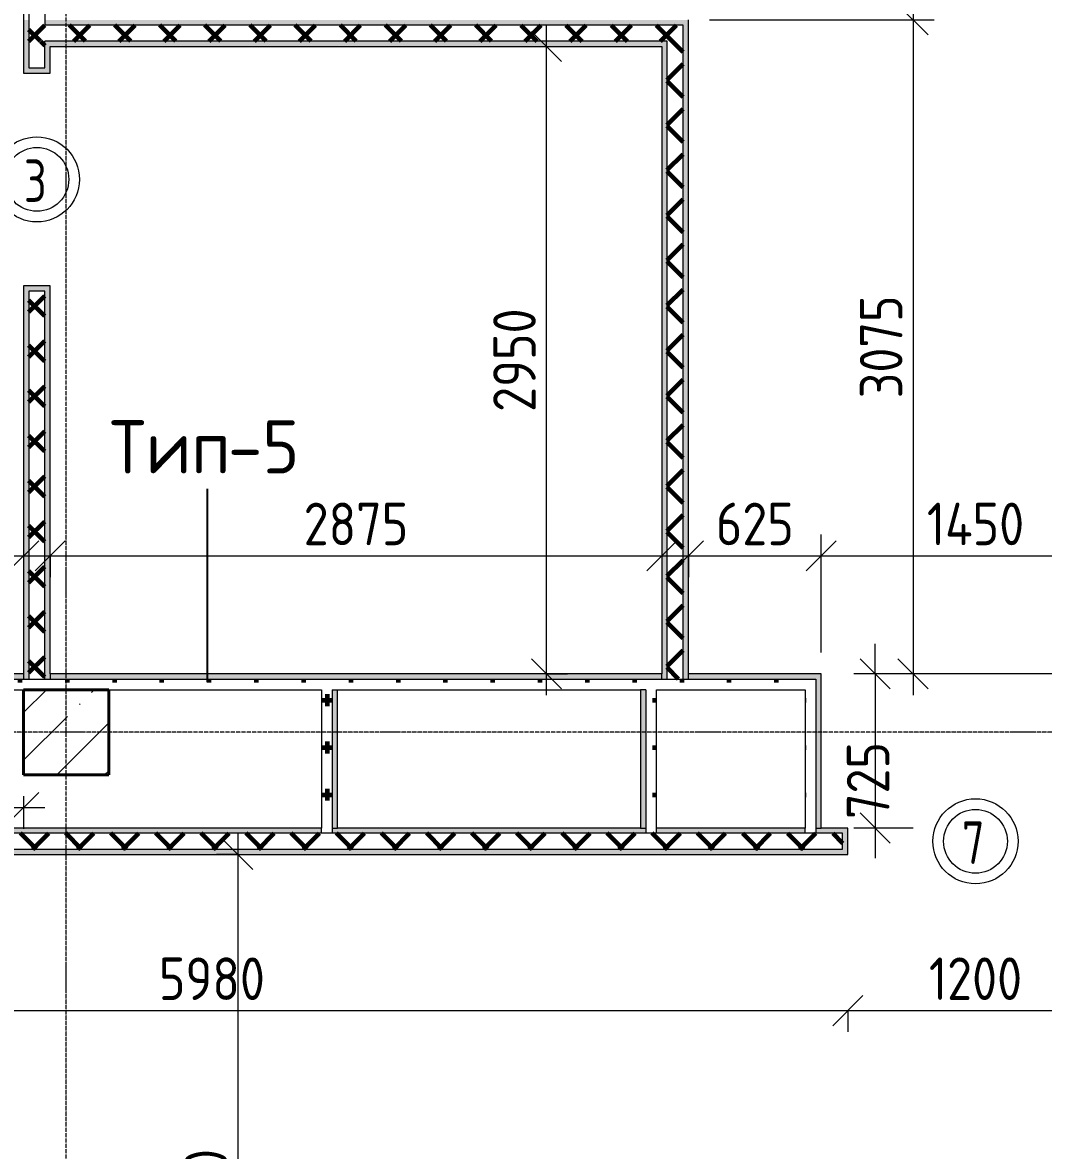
# Model space of a CAD drawing. Header units: millimetres. Extents: x -60946 to 138510, y -262288 to 24501.
# Drawn here: x 2604 to 7404, y -149159 to -143855 of the extents above; entities that cross this region are included whole.
import ezdxf

# ---------------------------------------------------------------- set-up
doc = ezdxf.new("R2010")
doc.units = ezdxf.units.MM
doc.linetypes.add('ADSK_Линия сетки', pattern=[25, 20, -2.5, 0, -2.5])
for name, color, linetype, lineweight in [('2)Тип-2', 3, 'Continuous', 60), ('2)Тип-5', 1, 'Continuous', 60), ('Марки дверей', 7, 'Continuous', 20), ('Несущие колонны', 7, 'Continuous', 18), ('Оси', 7, 'Continuous', 9), ('Размеры', 7, 'Continuous', 9), ('Стены внутренние', 7, 'Continuous', 18), ('Стены штриховка', 7, 'Continuous', 9)]:
    doc.layers.add(name, color=color, linetype=linetype, lineweight=lineweight)
doc.styles.add('GOST Common_3', font='', dxfattribs={"width": 0.9, "height": 200})
doc.styles.add('GOST Common_4', font='', dxfattribs={"height": 250})
doc.styles.add('GOST Common_B', font='', dxfattribs={"width": 0.8, "height": 200})
doc.styles.get('GOST Common_3').set_extended_font_data('GOST Common')
doc.styles.get('GOST Common_4').set_extended_font_data('GOST Common')
doc.styles.get('GOST Common_B').set_extended_font_data('GOST Common', bold=True)
doc.dimstyles.new('ADSK_Основной_2_0', dxfattribs={"dimscale": 304.8, "dimtxt": 201.142999, "dimasz": 0.463911, "dimexe": 0.328084, "dimexo": 0.328084, "dimgap": 0.164042, "dimtad": 1, "dimdec": 3, "dimrnd": 0.001, "dimdsep": 46, "dimtxsty": 'GOST Common_3', "dimblk1": 'OBLIQUE', "dimblk2": 'OBLIQUE', "dimsah": 1, "dimcen": 0.09, "dimdle": 0.328084, "dimazin": 2, "dimtfac": 1, "dimtdec": 4, "dimtix": 1, "dimtmove": 0, "dimatfit": 3, "dimfxl": 1, "dimtvp": 1, "dimtolj": 1, "dimtzin": 0, "dimlwd": 20, "dimlwe": 20, "dimarcsym": 2})
doc.dimstyles.new('ADSK_Основной_2_0_2', dxfattribs={"dimscale": 304.8, "dimtxt": 201.142999, "dimasz": 0.463911, "dimexe": 0.328084, "dimexo": 0.328084, "dimgap": 0.164042, "dimtad": 1, "dimdec": 3, "dimrnd": 0.001, "dimdsep": 46, "dimtxsty": 'GOST Common_3', "dimblk1": 'OBLIQUE', "dimblk2": 'OBLIQUE', "dimsah": 1, "dimcen": 0.09, "dimdle": 0.328084, "dimazin": 2, "dimtfac": 1, "dimtdec": 4, "dimtix": 1, "dimtmove": 0, "dimatfit": 3, "dimfxl": 1, "dimtvp": 1, "dimtolj": 1, "dimtzin": 0, "dimlwd": 20, "dimlwe": 20, "dimarcsym": 2})
pattern_1 = [(45, (9.36, -150597.75), (-106.066, 106.066), []), (135, (9.36, -150597.75), (-106.066, -106.066), [])]
pattern_2 = [(0, (9.36, -150597.75), (111.125, 111.125), [55.562, -166.687]), (90, (37.14, -150625.53), (-111.125, 111.125), [55.562, -166.687])]

# ---------------------------------------------------------------- blocks, each defined once
blk = doc.blocks.new('ADSK_КолоннаЖБ_Прямоугольная - 400x400 мм-1807143-Кладочный план 3-го этажа')
at = {"layer": 'Несущие колонны', "lineweight": 40}
for p, q in [((-200, 200), (200, 200)), ((-200, -200), (-200, 200)), ((200, 200), (200, -200)), ((200, -200), (-200, -200))]:
    blk.add_line(p, q, dxfattribs=at)
blk = doc.blocks.new('_Oblique')
at = {"color": 0, "linetype": 'ByBlock', "lineweight": -2}
blk.add_line((-0.5, -0.5), (0.5, 0.5), dxfattribs=at)
blk = doc.blocks.new('*D5493')
at = {"layer": 'Defpoints', "color": 0, "transparency": 16777216}
for p in [(504.4, -148401.5), (6484.4, -148401.5), (6484.4, -148501.5)]:
    blk.add_point(p, dxfattribs=at)
at = {"layer": 'Размеры', "color": 0, "lineweight": 20, "transparency": 16777216}
for p, q in [((404.4, -148501.5), (6584.4, -148501.5)), ((504.4, -148501.5), (504.4, -148601.5)), ((6484.4, -148501.5), (6484.4, -148601.5))]:
    blk.add_line(p, q, dxfattribs=at)
at = {"layer": 'Размеры', "color": 0, "lineweight": 20, "transparency": 16777216, "xscale": 141.4, "yscale": 141.4, "zscale": 141.4, "rotation": 180}
blk.add_blockref('_Oblique', (504.4, -148501.5), dxfattribs=at)
at = {"layer": 'Размеры', "color": 0, "lineweight": 20, "transparency": 16777216, "xscale": 141.4, "yscale": 141.4, "zscale": 141.4}
blk.add_blockref('_Oblique', (6484.4, -148501.5), dxfattribs=at)
at = {"layer": 'Размеры', "color": 0, "lineweight": 9, "transparency": 16777216, "insert": (3494.4, -148351.5), "char_height": 200, "width": 605.475, "attachment_point": 5, "style": 'GOST Common_3'}
blk.add_mtext('\\A1;5980', dxfattribs=at)
blk = doc.blocks.new('*D5494')
at = {"layer": 'Defpoints', "color": 0, "transparency": 16777216}
for p in [(6484.4, -148401.5), (7684.4, -148401.5), (7684.4, -148501.5)]:
    blk.add_point(p, dxfattribs=at)
at = {"layer": 'Размеры', "color": 0, "lineweight": 20, "transparency": 16777216}
for p, q in [((6384.4, -148501.5), (7784.4, -148501.5)), ((6484.4, -148501.5), (6484.4, -148601.5)), ((7684.4, -148501.5), (7684.4, -148601.5))]:
    blk.add_line(p, q, dxfattribs=at)
at = {"layer": 'Размеры', "color": 0, "lineweight": 20, "transparency": 16777216, "xscale": 141.4, "yscale": 141.4, "zscale": 141.4, "rotation": 180}
blk.add_blockref('_Oblique', (6484.4, -148501.5), dxfattribs=at)
at = {"layer": 'Размеры', "color": 0, "lineweight": 20, "transparency": 16777216, "xscale": 141.4, "yscale": 141.4, "zscale": 141.4}
blk.add_blockref('_Oblique', (7684.4, -148501.5), dxfattribs=at)
at = {"layer": 'Размеры', "color": 0, "lineweight": 9, "transparency": 16777216, "insert": (7084.4, -148351.5), "char_height": 200, "width": 560.473, "attachment_point": 5, "style": 'GOST Common_3'}
blk.add_mtext('\\A1;1200', dxfattribs=at)
blk = doc.blocks.new('*D5517')
at = {"layer": 'Defpoints', "color": 0, "transparency": 16777216}
for p in [(2609.4, -146262.9), (2609.4, -146362.9), (629.4, -146917.8)]:
    blk.add_point(p, dxfattribs=at)
at = {"layer": 'Размеры', "color": 0, "lineweight": 20, "transparency": 16777216}
for p, q in [((629.4, -146817.8), (629.4, -146262.9)), ((529.4, -146362.9), (2709.4, -146362.9)), ((2609.4, -146362.9), (2609.4, -146462.9))]:
    blk.add_line(p, q, dxfattribs=at)
at = {"layer": 'Размеры', "color": 0, "lineweight": 20, "transparency": 16777216, "xscale": 141.4, "yscale": 141.4, "zscale": 141.4, "rotation": 180}
blk.add_blockref('_Oblique', (629.4, -146362.9), dxfattribs=at)
at = {"layer": 'Размеры', "color": 0, "lineweight": 20, "transparency": 16777216, "xscale": 141.4, "yscale": 141.4, "zscale": 141.4}
blk.add_blockref('_Oblique', (2609.4, -146362.9), dxfattribs=at)
at = {"layer": 'Размеры', "color": 0, "lineweight": 9, "transparency": 16777216, "insert": (1619.4, -146212.9), "char_height": 200, "width": 560.473, "attachment_point": 5, "style": 'GOST Common_3'}
blk.add_mtext('\\A1;1980', dxfattribs=at)
blk = doc.blocks.new('*D5518')
at = {"layer": 'Defpoints', "color": 0, "transparency": 16777216}
for p in [(2609.4, -147392.8), (2034.4, -147446), (2609.4, -147546)]:
    blk.add_point(p, dxfattribs=at)
at = {"layer": 'Размеры', "color": 0, "lineweight": 20, "transparency": 16777216}
for p, q in [((2609.4, -147492.8), (2609.4, -147646)), ((1934.4, -147546), (2709.4, -147546)), ((2034.4, -147546), (2034.4, -147646))]:
    blk.add_line(p, q, dxfattribs=at)
at = {"layer": 'Размеры', "color": 0, "lineweight": 20, "transparency": 16777216, "xscale": 141.4, "yscale": 141.4, "zscale": 141.4, "rotation": 180}
blk.add_blockref('_Oblique', (2034.4, -147546), dxfattribs=at)
at = {"layer": 'Размеры', "color": 0, "lineweight": 20, "transparency": 16777216, "xscale": 141.4, "yscale": 141.4, "zscale": 141.4}
blk.add_blockref('_Oblique', (2609.4, -147546), dxfattribs=at)
at = {"layer": 'Размеры', "color": 0, "lineweight": 9, "transparency": 16777216, "insert": (2321.9, -147396), "char_height": 200, "width": 454.106, "attachment_point": 5, "style": 'GOST Common_3'}
blk.add_mtext('\\A1;575', dxfattribs=at)
blk = doc.blocks.new('*D5526')
at = {"layer": 'Defpoints', "color": 0, "transparency": 16777216}
for p in [(4967, -143967.8), (5067, -143967.8), (4967, -146917.8)]:
    blk.add_point(p, dxfattribs=at)
at = {"layer": 'Размеры', "color": 0, "lineweight": 20, "transparency": 16777216}
for p, q in [((5067, -147017.8), (5067, -143867.8)), ((5067, -143967.8), (5167, -143967.8)), ((5067, -146917.8), (5167, -146917.8))]:
    blk.add_line(p, q, dxfattribs=at)
at = {"layer": 'Размеры', "color": 0, "lineweight": 20, "transparency": 16777216, "xscale": 141.4, "yscale": 141.4, "zscale": 141.4}
for p, rotation in [((5067, -143967.8), 90), ((5067, -146917.8), 270)]:
    blk.add_blockref('_Oblique', p, dxfattribs=dict(at, rotation=rotation))
at = {"layer": 'Размеры', "color": 0, "lineweight": 9, "transparency": 16777216, "insert": (4917, -145442.8), "char_height": 200, "width": 605.475, "attachment_point": 5, "rotation": 90, "style": 'GOST Common_3'}
blk.add_mtext('\\A1;2950', dxfattribs=at)
blk = doc.blocks.new('*D5527')
at = {"layer": 'Defpoints', "color": 0, "transparency": 16777216}
for p in [(2734.4, -146262.9), (5609.4, -146262.9), (5609.4, -146362.9)]:
    blk.add_point(p, dxfattribs=at)
at = {"layer": 'Размеры', "color": 0, "lineweight": 20, "transparency": 16777216}
for p, q in [((2634.4, -146362.9), (5709.4, -146362.9)), ((2734.4, -146362.9), (2734.4, -146462.9)), ((5609.4, -146362.9), (5609.4, -146462.9))]:
    blk.add_line(p, q, dxfattribs=at)
at = {"layer": 'Размеры', "color": 0, "lineweight": 20, "transparency": 16777216, "xscale": 141.4, "yscale": 141.4, "zscale": 141.4, "rotation": 180}
blk.add_blockref('_Oblique', (2734.4, -146362.9), dxfattribs=at)
at = {"layer": 'Размеры', "color": 0, "lineweight": 20, "transparency": 16777216, "xscale": 141.4, "yscale": 141.4, "zscale": 141.4}
blk.add_blockref('_Oblique', (5609.4, -146362.9), dxfattribs=at)
at = {"layer": 'Размеры', "color": 0, "lineweight": 9, "transparency": 16777216, "insert": (4171.9, -146212.9), "char_height": 200, "width": 605.475, "attachment_point": 5, "style": 'GOST Common_3'}
blk.add_mtext('\\A1;2875', dxfattribs=at)
blk = doc.blocks.new('*D5528')
at = {"layer": 'Defpoints', "color": 0, "transparency": 16777216}
for p in [(5734.4, -146262.9), (6359.4, -146362.9), (6359.4, -146917.8)]:
    blk.add_point(p, dxfattribs=at)
at = {"layer": 'Размеры', "color": 0, "lineweight": 20, "transparency": 16777216}
for p, q in [((6359.4, -146817.8), (6359.4, -146262.9)), ((5634.4, -146362.9), (6459.4, -146362.9)), ((5734.4, -146362.9), (5734.4, -146462.9))]:
    blk.add_line(p, q, dxfattribs=at)
at = {"layer": 'Размеры', "color": 0, "lineweight": 20, "transparency": 16777216, "xscale": 141.4, "yscale": 141.4, "zscale": 141.4, "rotation": 180}
blk.add_blockref('_Oblique', (5734.4, -146362.9), dxfattribs=at)
at = {"layer": 'Размеры', "color": 0, "lineweight": 20, "transparency": 16777216, "xscale": 141.4, "yscale": 141.4, "zscale": 141.4}
blk.add_blockref('_Oblique', (6359.4, -146362.9), dxfattribs=at)
at = {"layer": 'Размеры', "color": 0, "lineweight": 9, "transparency": 16777216, "insert": (6046.9, -146212.9), "char_height": 200, "width": 454.106, "attachment_point": 5, "style": 'GOST Common_3'}
blk.add_mtext('\\A1;625', dxfattribs=at)
blk = doc.blocks.new('*D5529')
at = {"layer": 'Defpoints', "color": 0, "transparency": 16777216}
for p in [(7809.4, -146362.9), (6359.4, -146917.8), (7809.4, -146917.8)]:
    blk.add_point(p, dxfattribs=at)
at = {"layer": 'Размеры', "color": 0, "lineweight": 20, "transparency": 16777216}
for p, q in [((6359.4, -146817.8), (6359.4, -146262.9)), ((7809.4, -146817.8), (7809.4, -146262.9)), ((6259.4, -146362.9), (7909.4, -146362.9))]:
    blk.add_line(p, q, dxfattribs=at)
at = {"layer": 'Размеры', "color": 0, "lineweight": 20, "transparency": 16777216, "xscale": 141.4, "yscale": 141.4, "zscale": 141.4, "rotation": 180}
blk.add_blockref('_Oblique', (6359.4, -146362.9), dxfattribs=at)
at = {"layer": 'Размеры', "color": 0, "lineweight": 20, "transparency": 16777216, "xscale": 141.4, "yscale": 141.4, "zscale": 141.4}
blk.add_blockref('_Oblique', (7809.4, -146362.9), dxfattribs=at)
at = {"layer": 'Размеры', "color": 0, "lineweight": 9, "transparency": 16777216, "insert": (7084.4, -146212.9), "char_height": 200, "width": 580.928, "attachment_point": 5, "style": 'GOST Common_3'}
blk.add_mtext('\\A1;1450', dxfattribs=at)
blk = doc.blocks.new('*D5531')
at = {"layer": 'Defpoints', "color": 0, "transparency": 16777216}
for p in [(6890.7, -141242.8), (5734.4, -143842.8), (6790.7, -143842.8)]:
    blk.add_point(p, dxfattribs=at)
at = {"layer": 'Размеры', "color": 0, "lineweight": 20, "transparency": 16777216}
for p, q in [((6790.7, -141142.8), (6790.7, -143942.8)), ((6790.7, -141242.8), (6690.7, -141242.8)), ((5834.4, -143842.8), (6890.7, -143842.8))]:
    blk.add_line(p, q, dxfattribs=at)
at = {"layer": 'Размеры', "color": 0, "lineweight": 20, "transparency": 16777216, "xscale": 141.4, "yscale": 141.4, "zscale": 141.4}
for p, rotation in [((6790.7, -141242.8), 90), ((6790.7, -143842.8), 270)]:
    blk.add_blockref('_Oblique', p, dxfattribs=dict(at, rotation=rotation))
at = {"layer": 'Размеры', "color": 0, "lineweight": 9, "transparency": 16777216, "insert": (6640.7, -142542.8), "char_height": 200, "width": 605.475, "attachment_point": 5, "rotation": 90, "style": 'GOST Common_3'}
blk.add_mtext('\\A1;2600', dxfattribs=at)
blk = doc.blocks.new('*D5532')
at = {"layer": 'Defpoints', "color": 0, "transparency": 16777216}
for p in [(5734.4, -143842.8), (6790.7, -146917.8), (7809.4, -146917.8)]:
    blk.add_point(p, dxfattribs=at)
at = {"layer": 'Размеры', "color": 0, "lineweight": 20, "transparency": 16777216}
for p, q in [((6790.7, -143742.8), (6790.7, -147017.8)), ((5834.4, -143842.8), (6890.7, -143842.8)), ((7709.4, -146917.8), (6690.7, -146917.8))]:
    blk.add_line(p, q, dxfattribs=at)
at = {"layer": 'Размеры', "color": 0, "lineweight": 20, "transparency": 16777216, "xscale": 141.4, "yscale": 141.4, "zscale": 141.4}
for p, rotation in [((6790.7, -143842.8), 90), ((6790.7, -146917.8), 270)]:
    blk.add_blockref('_Oblique', p, dxfattribs=dict(at, rotation=rotation))
at = {"layer": 'Размеры', "color": 0, "lineweight": 9, "transparency": 16777216, "insert": (6640.7, -145380.3), "char_height": 200, "width": 605.475, "attachment_point": 5, "rotation": 90, "style": 'GOST Common_3'}
blk.add_mtext('\\A1;3075', dxfattribs=at)
blk = doc.blocks.new('*D5533')
at = {"layer": 'Defpoints', "color": 0, "transparency": 16777216}
for p in [(7809.4, -146917.8), (6612.7, -147642.8), (6890.7, -147642.8)]:
    blk.add_point(p, dxfattribs=at)
at = {"layer": 'Размеры', "color": 0, "lineweight": 20, "transparency": 16777216}
for p, q in [((6612.7, -146917.8), (6612.7, -146776.4)), ((7709.4, -146917.8), (6512.7, -146917.8)), ((6612.7, -146917.8), (6612.7, -147642.8)), ((6790.7, -147642.8), (6512.7, -147642.8)), ((6612.7, -147642.8), (6612.7, -147784.2))]:
    blk.add_line(p, q, dxfattribs=at)
at = {"layer": 'Размеры', "color": 0, "lineweight": 20, "transparency": 16777216, "xscale": 141.4, "yscale": 141.4, "zscale": 141.4}
for p, rotation in [((6612.7, -146917.8), 270), ((6612.7, -147642.8), 90)]:
    blk.add_blockref('_Oblique', p, dxfattribs=dict(at, rotation=rotation))
at = {"layer": 'Размеры', "color": 0, "lineweight": 9, "transparency": 16777216, "insert": (6479.4, -147600.9), "char_height": 200, "width": 454.106, "attachment_point": 1, "rotation": 90, "line_spacing_factor": 1.022761, "style": 'GOST Common_3'}
blk.add_mtext('\\A1;725', dxfattribs=at)
blk = doc.blocks.new('*D5640')
at = {"layer": 'Defpoints', "color": 0, "transparency": 16777216}
for p in [(3716.9, -147767.8), (3034.4, -151017.8), (3616.9, -151017.8)]:
    blk.add_point(p, dxfattribs=at)
at = {"layer": 'Размеры', "color": 0, "lineweight": 20, "transparency": 16777216}
for p, q in [((3616.9, -147667.8), (3616.9, -151117.8)), ((3616.9, -147767.8), (3516.9, -147767.8)), ((3134.4, -151017.8), (3716.9, -151017.8))]:
    blk.add_line(p, q, dxfattribs=at)
at = {"layer": 'Размеры', "color": 0, "lineweight": 20, "transparency": 16777216, "xscale": 141.4, "yscale": 141.4, "zscale": 141.4}
for p, rotation in [((3616.9, -147767.8), 90), ((3616.9, -151017.8), 270)]:
    blk.add_blockref('_Oblique', p, dxfattribs=dict(at, rotation=rotation))
at = {"layer": 'Размеры', "color": 0, "lineweight": 9, "transparency": 16777216, "insert": (3466.9, -149392.8), "char_height": 200, "width": 605.475, "attachment_point": 5, "rotation": 90, "style": 'GOST Common_3'}
blk.add_mtext('\\A1;3250', dxfattribs=at)
blk = doc.blocks.new('М_двери1 - Марка экземпляра 2-3719212-Кладочный план 3-го этажа')
at = {"layer": 'Марки дверей'}
for radius in [2, 1.5]:
    blk.add_circle((0, 0), radius, dxfattribs=at)

msp = doc.modelspace()

# ---------------------------------------------------------------- hatches: boundary and pattern name
at = {"layer": '2)Тип-2'}
h = msp.add_hatch(dxfattribs=at)
h.set_pattern_fill('FP_4', color=256, style=0, pattern_type=2)
h.set_pattern_definition(pattern_1)
h.paths.add_polyline_path([(2634.3615, -143867.7816), (2709.3615, -143867.7816), (2709.3615, -141417.7816), (2634.3615, -141417.7816), (2634.3615, -143842.7816)])
h = msp.add_hatch(color=256, dxfattribs=at)
h.paths.add_polyline_path([(2634.3615, -143867.7816), (2634.3615, -143842.7816), (2609.3615, -143842.7816), (2609.3615, -143867.7816)])
h.paths.add_polyline_path([(5734.3615, -143867.7816), (5734.3615, -143842.7816), (2709.3615, -143842.7816), (2709.3615, -143867.7816), (5709.3615, -143867.7816)])
h = msp.add_hatch(color=256, dxfattribs=at)
h.paths.add_polyline_path([(2609.3615, -146942.7816), (2634.3615, -146942.7816), (2634.3615, -145117.7816), (2734.3615, -145117.7816), (2734.3615, -145092.7816), (2609.3615, -145092.7816), (2609.3615, -146917.7816)])
h.paths.add_polyline_path([(2609.3615, -144092.7816), (2734.3615, -144092.7816), (2734.3615, -144067.7816), (2634.3615, -144067.7816), (2634.3615, -143867.7816), (2609.3615, -143867.7816), (2609.3615, -143967.7816)])
h = msp.add_hatch(dxfattribs=at)
h.set_pattern_fill('FP_4', color=256, style=0, pattern_type=2)
h.set_pattern_definition(pattern_1)
h.paths.add_polyline_path([(2634.3615, -143942.7816), (5709.3615, -143942.7816), (5709.3615, -143867.7816), (2634.3615, -143867.7816)])
for points in [[(5734.3615, -146942.7816), (5734.3615, -143867.7816), (5709.3615, -143867.7816), (5709.3615, -146942.7816)], [(2709.3615, -143967.7816), (5634.3615, -143967.7816), (5634.3615, -143942.7816), (2709.3615, -143942.7816)], [(5634.3615, -146942.7816), (5634.3615, -143967.7816), (5609.3615, -143967.7816), (5609.3615, -146942.7816)]]:
    msp.add_hatch(color=256, dxfattribs=at).paths.add_polyline_path(points)
h = msp.add_hatch(dxfattribs=at)
h.set_pattern_fill('FP_4', color=256, style=0, pattern_type=2)
h.set_pattern_definition(pattern_1)
h.paths.add_polyline_path([(2634.3615, -146942.7816), (2709.3615, -146942.7816), (2709.3615, -145117.7816), (2634.3615, -145117.7816), (2634.3615, -146917.7816)])
h.paths.add_polyline_path([(2709.3615, -144067.7816), (2709.3615, -143942.7816), (2634.3615, -143942.7816), (2634.3615, -144067.7816)])
h = msp.add_hatch(color=256, dxfattribs=at)
h.paths.add_polyline_path([(2734.3615, -146942.7816), (2734.3615, -145117.7816), (2709.3615, -145117.7816), (2709.3615, -146942.7816)])
h.paths.add_polyline_path([(2734.3615, -144067.7816), (2734.3615, -143967.7816), (2709.3615, -143967.7816), (2709.3615, -144067.7816)])
h = msp.add_hatch(dxfattribs=at)
h.set_pattern_fill('FP_4', color=256, style=0, pattern_type=2)
h.set_pattern_definition(pattern_1)
h.paths.add_polyline_path([(5709.3615, -146942.7816), (5709.3615, -143942.7816), (5634.3615, -143942.7816), (5634.3615, -146942.7816)])
h = msp.add_hatch(color=256, dxfattribs=at)
h.paths.add_polyline_path([(6484.3615, -147767.7816), (6484.3615, -147642.7816), (6334.3615, -147642.7816), (6334.3615, -147667.7816), (6459.3615, -147667.7816), (6459.3615, -147767.7816)])
h.paths.add_polyline_path([(7709.3615, -147767.7816), (7709.3615, -147667.7816), (7834.3615, -147667.7816), (7834.3615, -147642.7816), (7684.3615, -147642.7816), (7684.3615, -147767.7816)])
h.paths.add_polyline_path([(-8015.6385, -147767.7816), (-8015.6385, -147642.7816), (-8365.6385, -147642.7816), (-8365.6385, -147667.7816), (-8040.6385, -147667.7816), (-8040.6385, -147767.7816)])
h.paths.add_polyline_path([(-5115.6385, -147767.7816), (-5090.6385, -147767.7816), (-5090.6385, -147667.7816), (-4765.6385, -147667.7816), (-4765.6385, -147642.7816), (-5115.6385, -147642.7816)])
h.paths.add_polyline_path([(504.3615, -147767.7816), (529.3615, -147767.7816), (529.3615, -147667.7816), (654.3615, -147667.7816), (654.3615, -147642.7816), (504.3615, -147642.7816), (504.3615, -147689.6261)])
h.paths.add_polyline_path([(-6915.6385, -147767.7816), (-6890.6385, -147767.7816), (-6890.6385, -147667.7816), (-6590.6385, -147667.7816), (-6590.6385, -147642.7816), (-6915.6385, -147642.7816)])
h.paths.add_polyline_path([(-695.6385, -147767.7816), (-695.6385, -147642.7816), (-845.6385, -147642.7816), (-845.6385, -147667.7816), (-720.6385, -147667.7816), (-720.6385, -147767.7816)])
h.paths.add_polyline_path([(-6240.6385, -147767.7816), (-6215.6385, -147767.7816), (-6215.6385, -147642.7816), (-6515.6385, -147642.7816), (-6515.6385, -147667.7816), (-6240.6385, -147667.7816), (-6240.6385, -147742.7816)])
h.paths.add_polyline_path([(8784.3615, -147667.7816), (8809.3615, -147667.7816), (8809.3615, -147642.7816), (7884.3615, -147642.7816), (7884.3615, -147667.7816), (8605.615, -147667.7816)])
h.paths.add_polyline_path([(-1890.6385, -147667.7816), (-895.6385, -147667.7816), (-895.6385, -147642.7816), (-1890.6385, -147642.7816)])
h.paths.add_polyline_path([(-3914.0021, -147667.7816), (-1940.6385, -147667.7816), (-1940.6385, -147642.7816), (-4690.6385, -147642.7816), (-4690.6385, -147667.7816)])
h.paths.add_polyline_path([(5584.3615, -147667.7816), (6284.3615, -147667.7816), (6284.3615, -147642.7816), (5584.3615, -147642.7816)])
h.paths.add_polyline_path([(4059.3615, -147667.7816), (5534.3615, -147667.7816), (5534.3615, -147642.7816), (4059.3615, -147642.7816)])
h.paths.add_polyline_path([(3910.7586, -147667.7816), (4009.3615, -147667.7816), (4009.3615, -147642.7816), (2109.3615, -147642.7816), (2109.3615, -147667.7816)])
h.paths.add_polyline_path([(2059.3615, -147667.7816), (2059.3615, -147642.7816), (704.3615, -147642.7816), (704.3615, -147667.7816), (780.8543, -147667.7816)])
h.paths.add_polyline_path([(-8440.6385, -147667.7816), (-8440.6385, -147642.7816), (-9640.6385, -147642.7816), (-9640.6385, -147667.7816), (-8608.8585, -147667.7816)])
h = msp.add_hatch(dxfattribs=at)
h.set_pattern_fill('FP_4', color=256, style=0, pattern_type=2)
h.set_pattern_definition(pattern_1)
h.paths.add_polyline_path([(8709.3615, -147742.7816), (8784.3615, -147742.7816), (8784.3615, -147667.7816), (7709.3615, -147667.7816), (7709.3615, -147742.7816), (8605.615, -147742.7816)])
h.paths.add_polyline_path([(5475.7107, -147742.7816), (6459.3615, -147742.7816), (6459.3615, -147667.7816), (529.3615, -147667.7816), (529.3615, -147742.7816), (3910.7586, -147742.7816)])
h.paths.add_polyline_path([(-720.6385, -147742.7816), (-720.6385, -147667.7816), (-5090.6385, -147667.7816), (-5090.6385, -147742.7816), (-784.0978, -147742.7816)])
h.paths.add_polyline_path([(-6240.6385, -147742.7816), (-6240.6385, -147667.7816), (-6890.6385, -147667.7816), (-6890.6385, -147742.7816)])
h.paths.add_polyline_path([(-8040.6385, -147742.7816), (-8040.6385, -147667.7816), (-9665.6385, -147667.7816), (-9665.6385, -147742.7816), (-8608.8585, -147742.7816)])
h = msp.add_hatch(color=256, dxfattribs=at)
h.paths.add_polyline_path([(8709.3615, -147767.7816), (8709.3615, -147742.7816), (7709.3615, -147742.7816), (7709.3615, -147767.7816), (8684.3615, -147767.7816)])
h.paths.add_polyline_path([(6459.3615, -147767.7816), (6459.3615, -147742.7816), (529.3615, -147742.7816), (529.3615, -147767.7816), (5475.7107, -147767.7816)])
h.paths.add_polyline_path([(-6890.6385, -147767.7816), (-6240.6385, -147767.7816), (-6240.6385, -147742.7816), (-6890.6385, -147742.7816)])
h.paths.add_polyline_path([(-8608.8585, -147767.7816), (-8040.6385, -147767.7816), (-8040.6385, -147742.7816), (-9740.6385, -147742.7816), (-9740.6385, -147767.7816), (-9640.6385, -147767.7816)])
h.paths.add_polyline_path([(-5090.6385, -147767.7816), (-720.6385, -147767.7816), (-720.6385, -147742.7816), (-5090.6385, -147742.7816)])
at = {"layer": '2)Тип-5', "true_color": 0xd50000}
h = msp.add_hatch(color=12, dxfattribs=at)
h.paths.add_polyline_path([(629.3615, -146942.7816), (2609.3615, -146942.7816), (2609.3615, -146917.7816), (629.3615, -146917.7816)])
h.paths.add_polyline_path([(4084.3615, -146942.7816), (4084.3615, -146917.7816), (2734.3615, -146917.7816), (2734.3615, -146942.7816), (4059.3615, -146942.7816)])
h = msp.add_hatch(dxfattribs=at)
h.set_pattern_fill('FP_7', color=12, style=0, pattern_type=2)
h.set_pattern_definition(pattern_2)
h.paths.add_polyline_path([(4009.3615, -146992.7816), (4059.3615, -146992.7816), (4059.3615, -146942.7816), (654.3615, -146942.7816), (654.3615, -146992.7816), (3910.7586, -146992.7816)])
h = msp.add_hatch(dxfattribs=at)
h.set_pattern_fill('FP_7', color=12, style=0, pattern_type=2)
h.set_pattern_definition(pattern_2)
h.paths.add_polyline_path([(5534.3615, -146992.7816), (6334.3615, -146992.7816), (6334.3615, -146942.7816), (4059.3615, -146942.7816), (4059.3615, -146992.7816), (5509.3615, -146992.7816)])
h = msp.add_hatch(color=12, dxfattribs=at)
h.paths.add_polyline_path([(6359.3615, -146942.7816), (6359.3615, -146917.7816), (5734.3615, -146917.7816), (5734.3615, -146942.7816), (6334.3615, -146942.7816)])
h.paths.add_polyline_path([(5475.7107, -146942.7816), (5609.3615, -146942.7816), (5609.3615, -146917.7816), (4084.3615, -146917.7816), (4084.3615, -146942.7816)])
for points in [[(6359.3615, -147642.7816), (6359.3615, -146942.7816), (6334.3615, -146942.7816), (6334.3615, -147642.7816)], [(4059.3615, -147642.7816), (4084.3615, -147642.7816), (4084.3615, -146992.7816), (4059.3615, -146992.7816)], [(5534.3615, -147642.7816), (5534.3615, -146992.7816), (5509.3615, -146992.7816), (5509.3615, -147642.7816)]]:
    msp.add_hatch(color=12, dxfattribs=at).paths.add_polyline_path(points)
h = msp.add_hatch(dxfattribs=at)
h.set_pattern_fill('FP_7', color=12, style=0, pattern_type=2)
h.set_pattern_definition(pattern_2)
h.paths.add_polyline_path([(4059.3615, -147667.7816), (4059.3615, -146992.7816), (4009.3615, -146992.7816), (4009.3615, -147667.7816)])
h = msp.add_hatch(dxfattribs=at)
h.set_pattern_fill('FP_7', color=12, style=0, pattern_type=2)
h.set_pattern_definition(pattern_2)
h.paths.add_polyline_path([(5584.3615, -147667.7816), (5584.3615, -146992.7816), (5534.3615, -146992.7816), (5534.3615, -147667.7816)])
h = msp.add_hatch(dxfattribs=at)
h.set_pattern_fill('FP_7', color=12, style=0, pattern_type=2)
h.set_pattern_definition(pattern_2)
h.paths.add_polyline_path([(6334.3615, -147667.7816), (6334.3615, -146992.7816), (6284.3615, -146992.7816), (6284.3615, -147667.7816)])
at = {"layer": 'Несущие колонны', "lineweight": 9}
h = msp.add_hatch(dxfattribs=at)
h.set_pattern_fill('FP_1', color=256, style=0, pattern_type=2)
h.set_pattern_definition([(45, (9.36, -150597.75), (-224.506, 224.506), []), (45, (233.87, -150597.75), (-224.506, 224.506), [396.875, -79.375, 3.353, -76.022])])
h.paths.add_polyline_path([(2609.3615, -147392.7816), (3009.3615, -147392.7816), (3009.3615, -146992.7816), (2609.3615, -146992.7816)])

# ---------------------------------------------------------------- linework, layer by layer
at = {"layer": '2)Тип-5', "lineweight": 25}
msp.add_line((3474.1222, -146955.2816), (3474.1222, -146047.7619), dxfattribs=at)
at = {"layer": 'Несущие колонны', "lineweight": 9}
for p, q in [((3009.3615, -146992.7816), (2609.3615, -146992.7816)), ((2609.3615, -146992.7816), (2609.3615, -147392.7816)), ((3009.3615, -147392.7816), (3009.3615, -146992.7816)), ((2609.3615, -147392.7816), (3009.3615, -147392.7816))]:
    msp.add_line(p, q, dxfattribs=at)
at = {"layer": 'Оси', "linetype": 'ADSK_Линия сетки', "lineweight": 5}
for p, q in [((2809.3615, -161571.6329), (2809.3615, -140570.3055)), ((62587.9153, -147192.7816), (-25230.7352, -147192.7816))]:
    msp.add_line(p, q, dxfattribs=at)
at = {"layer": 'Стены внутренние', "lineweight": 5}
for p, q in [((2609.3615, -141392.7816), (2609.3615, -144092.7816)), ((5734.3615, -146917.7816), (5734.3615, -143842.7816)), ((2734.3615, -143967.7816), (5609.3615, -143967.7816)), ((2734.3615, -144092.7816), (2734.3615, -143967.7816)), ((5609.3615, -143967.7816), (5609.3615, -146917.7816)), ((2609.3615, -144092.7816), (2734.3615, -144092.7816)), ((2609.3615, -145092.7816), (2609.3615, -146917.7816)), ((2734.3615, -145092.7816), (2609.3615, -145092.7816)), ((2734.3615, -146917.7816), (2734.3615, -145092.7816)), ((2609.3615, -146917.7816), (629.3615, -146917.7816)), ((5609.3615, -146917.7816), (2734.3615, -146917.7816)), ((6359.3615, -146917.7816), (5734.3615, -146917.7816)), ((6359.3615, -147642.7816), (6359.3615, -146917.7816)), ((2109.3615, -146992.7816), (4009.3615, -146992.7816)), ((4009.3615, -146992.7816), (4009.3615, -147642.7816)), ((4084.3615, -147642.7816), (4084.3615, -146992.7816)), ((4084.3615, -146992.7816), (5509.3615, -146992.7816)), ((5509.3615, -146992.7816), (5509.3615, -147642.7816)), ((5584.3615, -146992.7816), (6284.3615, -146992.7816)), ((5584.3615, -147642.7816), (5584.3615, -146992.7816)), ((6284.3615, -146992.7816), (6284.3615, -147642.7816)), ((4009.3615, -147642.7816), (2109.3615, -147642.7816)), ((5509.3615, -147642.7816), (4084.3615, -147642.7816)), ((6284.3615, -147642.7816), (5584.3615, -147642.7816)), ((6484.3615, -147642.7816), (6359.3615, -147642.7816)), ((6484.3615, -147767.7816), (6484.3615, -147642.7816)), ((504.3615, -147767.7816), (6484.3615, -147767.7816))]:
    msp.add_line(p, q, dxfattribs=at)
at = {"layer": 'Стены штриховка', "lineweight": 9}
for p, q in [((2634.3615, -141417.7816), (2634.3615, -144067.7816)), ((2709.3615, -141417.7816), (2709.3615, -143867.7816)), ((5709.3615, -143867.7816), (2709.3615, -143867.7816)), ((5709.3615, -146942.7816), (5709.3615, -143867.7816)), ((5634.3615, -143942.7816), (2709.3615, -143942.7816)), ((2709.3615, -144067.7816), (2709.3615, -143942.7816)), ((5634.3615, -146942.7816), (5634.3615, -143942.7816)), ((2634.3615, -144067.7816), (2709.3615, -144067.7816)), ((2634.3615, -145117.7816), (2634.3615, -146942.7816)), ((2709.3615, -145117.7816), (2634.3615, -145117.7816)), ((2709.3615, -146942.7816), (2709.3615, -145117.7816)), ((654.3615, -146942.7816), (6334.3615, -146942.7816)), ((2609.3615, -146917.7816), (2609.3615, -146942.7816)), ((2734.3615, -146917.7816), (2734.3615, -146942.7816)), ((5609.3615, -146942.7816), (5609.3615, -146917.7816)), ((5734.3615, -146942.7816), (5734.3615, -146917.7816)), ((6334.3615, -146942.7816), (6334.3615, -147667.7816)), ((4059.3615, -146992.7816), (4059.3615, -147667.7816)), ((4059.3615, -146992.7816), (4084.3615, -146992.7816)), ((5534.3615, -146992.7816), (5509.3615, -146992.7816)), ((5534.3615, -146992.7816), (5534.3615, -147667.7816)), ((4009.3615, -147667.7816), (4009.3615, -147642.7816)), ((4059.3615, -147642.7816), (4084.3615, -147642.7816)), ((5509.3615, -147642.7816), (5534.3615, -147642.7816)), ((5584.3615, -147667.7816), (5584.3615, -147642.7816)), ((6284.3615, -147667.7816), (6284.3615, -147642.7816)), ((6334.3615, -147642.7816), (6359.3615, -147642.7816)), ((6459.3615, -147667.7816), (529.3615, -147667.7816)), ((6459.3615, -147742.7816), (6459.3615, -147667.7816)), ((529.3615, -147742.7816), (6459.3615, -147742.7816))]:
    msp.add_line(p, q, dxfattribs=at)

# ---------------------------------------------------------------- block references
at = {"layer": 'Марки дверей', "lineweight": 5, "xscale": 99.99999999999993, "yscale": 99.99999999999993, "zscale": 99.99999999999993}
for p in [(2671.8615, -144592.7816), (7084.3615, -147705.2816)]:
    msp.add_blockref('М_двери1 - Марка экземпляра 2-3719212-Кладочный план 3-го этажа', p, dxfattribs=at)
at = {"layer": 'Несущие колонны', "lineweight": 40, "rotation": 89.9999999999999}
msp.add_blockref('ADSK_КолоннаЖБ_Прямоугольная - 400x400 мм-1807143-Кладочный план 3-го этажа', (2809.3615, -147192.7816), dxfattribs=at)

# ---------------------------------------------------------------- texts
at = {"layer": '2)Тип-5', "color": 116, "lineweight": 9, "true_color": 0x008040, "char_height": 250, "attachment_point": 1, "style": 'GOST Common_4'}
for s, insert, width in [('Тип', (3014.1222, -145725.3348), 673.4175), ('-5', (3569.7472, -145725.3348), 432.91125)]:
    msp.add_mtext(s, dxfattribs=dict(at, insert=insert, width=width))
at = {"layer": 'Марки дверей', "lineweight": 5, "char_height": 200, "attachment_point": 1, "style": 'GOST Common_B'}
for s, insert, width in [('\\fGOST Common|b1|i0|c204|p34|;\\W.8;3', (2610.6041, -144499.1227), 141.097), ('\\fGOST Common|b1|i0|c204|p34|;\\W.8;7', (7020.3041, -147611.6227), 147.5105)]:
    msp.add_mtext(s, dxfattribs=dict(at, insert=insert, width=width))

# ---------------------------------------------------------------- dimensions: what is measured, and where the dimension line sits
at = {"layer": 'Размеры', "lineweight": 9}
for base, p1, p2, override, picture, middle in [((6790.7371, -143842.7816), (6890.722, -141242.7816), (5734.3615, -143842.7816), {"dimpost": '<>', "dimfxl": 2845.552582}, '*D5531', (6640.7371, -142542.7816)), ((6790.7371, -146917.7816), (5734.3615, -143842.7816), (7809.3615, -146917.7816), {"dimpost": '<>', "dimfxl": 3709.615883}, '*D5532', (6640.7371, -145380.2816)), ((5066.9673, -143967.7816), (4966.9824, -146917.7816), (4966.9824, -143967.7816), {"dimpost": '<>', "dimfxl": 2950}, '*D5526', (4916.9673, -145442.7816)), ((3616.9416, -151017.7816), (3716.9265, -147767.7816), (3034.3615, -151017.7816), {"dimpost": '<>', "dimfxl": 3320.90274}, '*D5640', (3466.9416, -149392.7816))]:
    dim = msp.add_linear_dim(base=base, p1=p1, p2=p2, angle=90, dimstyle='ADSK_Основной_2_0_2', override=override, dxfattribs=at)
    dim.commit()
    dim.dimension.update_dxf_attribs({"geometry": picture, "text_midpoint": middle})
for base, p1, p2, override, picture, middle in [((2609.3615, -146362.8924), (629.3615, -146917.7816), (2609.3615, -146262.9075), {"dimpost": '<>', "dimfxl": 2085.487978}, '*D5517', (1619.3615, -146212.8924)), ((5609.3615, -146362.8924), (2734.3615, -146262.9075), (5609.3615, -146262.9075), {"dimpost": '<>', "dimfxl": 2875}, '*D5527', (4171.8615, -146212.8924)), ((6359.3615, -146362.8924), (5734.3615, -146262.9075), (6359.3615, -146917.7816), {"dimpost": '<>', "dimfxl": 905.254166}, '*D5528', (6046.8615, -146212.8924)), ((7809.3615, -146362.8924), (6359.3615, -146917.7816), (7809.3615, -146917.7816), {"dimpost": '<>', "dimfxl": 1450}, '*D5529', (7084.3615, -146212.8924)), ((2609.3615, -147545.9971), (2034.3615, -147446.0122), (2609.3615, -147392.7816), {"dimpost": '<>', "dimfxl": 577.458651}, '*D5518', (2321.8615, -147395.9971)), ((6484.3615, -148501.5041), (504.3615, -148401.5192), (6484.3615, -148401.5192), {"dimpost": '<>', "dimfxl": 5980}, '*D5493', (3494.3615, -148351.5041)), ((7684.3615, -148501.5041), (6484.3615, -148401.5192), (7684.3615, -148401.5192), {"dimpost": '<>', "dimfxl": 1200}, '*D5494', (7084.3615, -148351.5041))]:
    dim = msp.add_linear_dim(base=base, p1=p1, p2=p2, dimstyle='ADSK_Основной_2_0_2', override=override, dxfattribs=at)
    dim.commit()
    dim.dimension.update_dxf_attribs({"geometry": picture, "text_midpoint": middle})
dim = msp.add_linear_dim(base=(6612.7047, -147642.7816), p1=(7809.3615, -146917.7816), p2=(6890.722, -147642.7816), angle=90, dimstyle='ADSK_Основной_2_0', override={"dimpost": '<>', "dimfxl": 1170.266473}, dxfattribs=at)
dim.commit()
dim.dimension.update_dxf_attribs({"geometry": '*D5533', "text_midpoint": (6612.7047, -147373.8144), "dimtype": 160, "text_rotation": 90})

doc.saveas('drawing.dxf')
